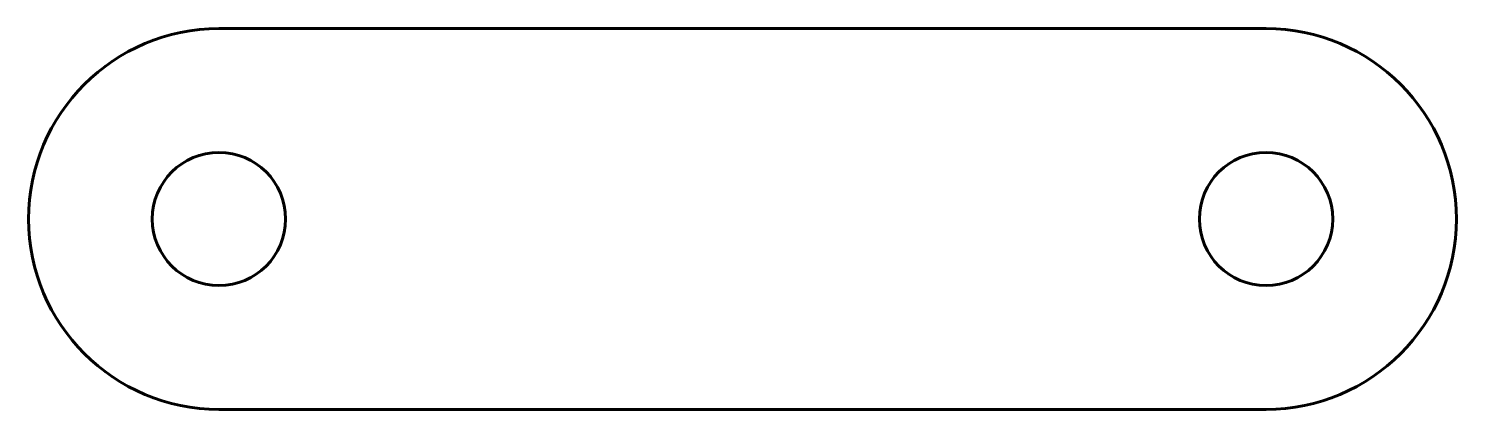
# Model space of a CAD drawing. Header units: millimetres. Extents: x -20 to 130, y -20 to 20.
import ezdxf

# ---------------------------------------------------------------- set-up
doc = ezdxf.new("R2010")
doc.units = ezdxf.units.MM
doc.linetypes.add('K5LT_BASIC', pattern=[0])

msp = doc.modelspace()

# ---------------------------------------------------------------- linework, layer by layer
at = {"color": 150, "linetype": 'K5LT_BASIC', "lineweight": 60, "true_color": 0x0080ff}
for p, q in [((0, 20), (110, 20)), ((110, -20), (0, -20))]:
    msp.add_line(p, q, dxfattribs=at)
for centre in [(0, 0), (110, 0)]:
    msp.add_circle(centre, 7, dxfattribs=at)
for centre, start, end in [((0, 0), 90, 270), ((110, 0), 270, 90)]:
    msp.add_arc(centre, 20, start, end, dxfattribs=at)

doc.saveas('drawing.dxf')
